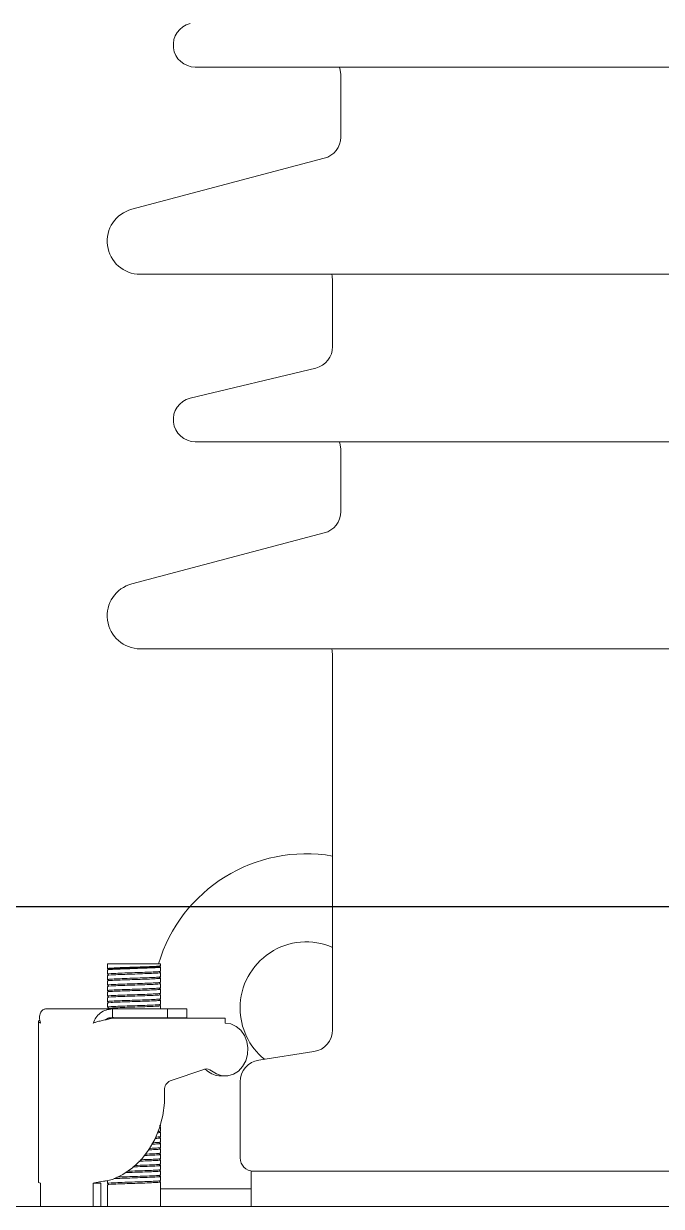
# Model space of a CAD drawing. Header units: millimetres. Extents: x 30710 to 48779, y -19256 to -8564.
# Drawn here: x 35726.1 to 35870.8, y -10654.2 to -10385.8 of the extents above; entities that cross this region are included whole.
import ezdxf

# ---------------------------------------------------------------- set-up
doc = ezdxf.new("R2010")
doc.units = ezdxf.units.MM
doc.header["$LTSCALE"] = 10
doc.layers.get('Defpoints').update_dxf_attribs({"lineweight": 25})
doc.layers.add('粗实线', color=4, linetype='Continuous', lineweight=18)

msp = doc.modelspace()

# ---------------------------------------------------------------- linework, layer by layer
at = {"layer": 'Defpoints'}
msp.add_line((30710.22, -10586.157), (45830.22, -10586.157), dxfattribs=at)
at = {"layer": '粗实线'}
for p, q in [((35765.052, -10395.658), (35975.387, -10395.658)), ((35798.052, -10397.316), (35798.052, -10411.52)), ((35794.33, -10416.354), (35750.635, -10427.908)), ((35752.552, -10442.658), (35987.887, -10442.658)), ((35796.21, -10444.09), (35796.21, -10459.09)), ((35792.378, -10463.952), (35763.884, -10470.797)), ((35765.052, -10480.658), (35975.387, -10480.658)), ((35798.052, -10482.316), (35798.052, -10496.52)), ((35794.33, -10501.354), (35750.635, -10512.908)), ((35752.552, -10527.658), (35987.887, -10527.658)), ((35796.21, -10529.09), (35796.22, -10614.099)), ((35745.141, -10599.159), (35745.141, -10600.2)), ((35745.141, -10599.159), (35757.141, -10599.159)), ((35757.141, -10599.575), (35757.141, -10599.159)), ((35757.141, -10600.825), (35757.141, -10599.884)), ((35745.141, -10600.509), (35745.141, -10601.45)), ((35745.141, -10601.759), (35745.141, -10602.7)), ((35757.141, -10602.075), (35757.141, -10601.134)), ((35757.141, -10603.325), (35757.141, -10602.384)), ((35745.141, -10603.009), (35745.141, -10603.95)), ((35745.141, -10604.259), (35745.141, -10605.2)), ((35745.141, -10605.509), (35745.141, -10606.45)), ((35757.141, -10604.575), (35757.141, -10603.634)), ((35757.141, -10605.825), (35757.141, -10604.884)), ((35745.141, -10606.759), (35745.141, -10607.7)), ((35745.141, -10608.009), (35745.141, -10608.95)), ((35757.141, -10607.075), (35757.141, -10606.134)), ((35757.141, -10608.325), (35757.141, -10607.384)), ((35731.047, -10609.371), (35746.247, -10609.371)), ((35745.141, -10609.259), (35745.141, -10609.371)), ((35746.247, -10609.371), (35746.247, -10611.371)), ((35746.247, -10609.371), (35758.741, -10609.371)), ((35757.141, -10609.371), (35757.141, -10608.634)), ((35758.741, -10609.371), (35758.741, -10611.371)), ((35763.141, -10609.371), (35758.741, -10609.371)), ((35763.141, -10611.371), (35763.141, -10609.371)), ((35729.447, -10612.205), (35729.447, -10648.646)), ((35745.425, -10611.471), (35746.247, -10611.471)), ((35746.247, -10611.371), (35758.741, -10611.371)), ((35746.247, -10611.471), (35771.817, -10611.471)), ((35757.141, -10611.471), (35757.141, -10611.371)), ((35763.141, -10611.371), (35758.741, -10611.371)), ((35771.817, -10611.471), (35771.817, -10612.571)), ((35791.98, -10619.042), (35779.459, -10620.968)), ((35767.192, -10623.063), (35759.335, -10625.696)), ((35770.817, -10624.571), (35771.817, -10624.571)), ((35775.22, -10625.91), (35775.22, -10643.159)), ((35757.141, -10635.825), (35757.141, -10635.736)), ((35757.141, -10637.075), (35757.141, -10636.134)), ((35757.141, -10638.325), (35757.141, -10637.384)), ((35757.141, -10639.575), (35757.141, -10638.634)), ((35757.141, -10640.825), (35757.141, -10639.884)), ((35757.141, -10642.075), (35757.141, -10641.134)), ((35757.141, -10643.325), (35757.141, -10642.384)), ((35757.141, -10644.575), (35757.141, -10643.634)), ((35757.141, -10645.825), (35757.141, -10644.884)), ((35744.703, -10648.377), (35744.706, -10648.377)), ((35745.141, -10648.295), (35745.141, -10648.95)), ((35757.141, -10647.075), (35757.141, -10646.134)), ((35757.141, -10648.325), (35757.141, -10647.384)), ((35777.72, -10646.159), (35777.72, -10654.159)), ((35962.72, -10646.159), (35777.72, -10646.159)), ((35729.876, -10654.159), (35729.876, -10648.88)), ((35741.876, -10648.88), (35743.608, -10648.88)), ((35741.876, -10654.159), (35741.876, -10648.88)), ((35743.608, -10654.159), (35743.608, -10648.88)), ((35745.141, -10649.259), (35745.141, -10654.159)), ((35757.141, -10654.159), (35757.141, -10648.634)), ((35757.141, -10650.159), (35777.72, -10650.159)), ((35465.22, -10654.159), (37475.22, -10654.159))]:
    msp.add_line(p, q, dxfattribs=at)
for points in [[(35797.769, -10395.658), (35797.956, -10396.34), (35798.052, -10397.316)], [(35796.001, -10442.658), (35796.114, -10443.115), (35796.21, -10444.09)], [(35797.769, -10480.658), (35797.956, -10481.34), (35798.052, -10482.316)], [(35796.001, -10527.658), (35796.114, -10528.114), (35796.21, -10529.09)], [(35771.817, -10612.571), (35773.113, -10612.761), (35774.327, -10613.318), (35775.383, -10614.207), (35776.213, -10615.373), (35776.765, -10616.741), (35777.004, -10618.224), (35776.915, -10619.73), (35776.503, -10621.162), (35775.795, -10622.43), (35774.836, -10623.454), (35773.685, -10624.17), (35772.416, -10624.531), (35771.11, -10624.515), (35769.848, -10624.123), (35768.71, -10623.381)], [(35758.09, -10627.749), (35758.073, -10630.676), (35757.687, -10633.567), (35756.939, -10636.363), (35755.846, -10639.003), (35754.431, -10641.431), (35752.725, -10643.594), (35750.763, -10645.447), (35748.588, -10646.949), (35746.247, -10648.068)]]:
    msp.add_lwpolyline(points, dxfattribs=at)
for centre, radius, start, end in [((35765.052, -10390.658), 5, 103.50795, 270), ((35793.052, -10411.52), 5, 284.81144, 0), ((35752.552, -10435.158), 7.5, 104.81144, 270), ((35791.21, -10459.09), 5, 283.50795, 360), ((35765.052, -10475.658), 5, 103.50795, 270), ((35793.052, -10496.52), 5, 284.81144, 0), ((35752.552, -10520.158), 7.5, 104.81144, 270), ((35790.22, -10609.159), 35, 80.13619, 163.39845), ((35790.22, -10609.159), 15, 66.43025, 180), ((35790.22, -10609.159), 15, 180, 230.74007), ((35791.22, -10614.1), 5, 278.74616, 0.00618), ((35780.22, -10625.91), 5, 98.74616, 180), ((35766.629, -10624.622), 1.646, 48.95222, 70.65885), ((35767.676, -10624.537), 1.552, 48.19788, 108.17513), ((35770.85, -10619.836), 4.735, 228.46701, 269.60091), ((35760.08, -10627.552), 2, 111.86227, 185.67051), ((35778.22, -10643.159), 3, 180, 270)]:
    msp.add_arc(centre, radius, start, end, dxfattribs=at)
for points, knots in [([(35745.151, -10600.212), (35745.183, -10600.231), (35745.247, -10600.268), (35745.31, -10600.305), (35745.342, -10600.323)], [0, 0, 0, 0, 0.1104787, 0.22095284, 0.22095284, 0.22095284, 0.22095284]), ([(35757.015, -10599.587), (35757.012, -10599.601), (35757.002, -10599.64), (35755.996, -10599.705), (35754.227, -10599.784), (35751.942, -10599.862), (35749.551, -10599.94), (35747.383, -10600.018), (35745.85, -10600.096), (35745.102, -10600.157), (35745.215, -10600.191), (35745.243, -10600.2)], [0, 0, 0, 0, 0.7784438, 2.2966701, 3.8148964, 5.3331227, 6.851349, 8.3695753, 9.8878016, 11.4060279, 11.9106519, 11.9106519, 11.9106519, 11.9106519]), ([(35757.039, -10599.884), (35757.04, -10599.901), (35757.041, -10599.945), (35756.003, -10600.014), (35754.225, -10600.092), (35751.942, -10600.17), (35749.551, -10600.248), (35747.383, -10600.327), (35745.85, -10600.405), (35745.102, -10600.465), (35745.215, -10600.5), (35745.243, -10600.509)], [0, 0, 0, 0, 0.9965202, 2.48916, 3.9817997, 5.4744395, 6.9670793, 8.4597191, 9.9523589, 11.4449986, 11.9411182, 11.9411182, 11.9411182, 11.9411182]), ([(35756.851, -10599.685), (35756.852, -10599.703), (35756.853, -10599.746), (35755.848, -10599.816), (35754.127, -10599.894), (35751.917, -10599.972), (35749.602, -10600.05), (35747.502, -10600.128), (35746.018, -10600.206), (35745.294, -10600.267), (35745.404, -10600.302), (35745.431, -10600.31)], [0, 0, 0, 0, 0.9631684, 2.40882, 3.8544716, 5.3001231, 6.7457747, 8.1914262, 9.6370778, 11.0827294, 11.5632759, 11.5632759, 11.5632759, 11.5632759]), ([(35757.131, -10599.873), (35757.099, -10599.854), (35757.035, -10599.817), (35756.971, -10599.78), (35756.939, -10599.762)], [0, 0, 0, 0, 0.1104904, 0.22097607, 0.22097607, 0.22097607, 0.22097607]), ([(35756.94, -10599.698), (35756.972, -10599.68), (35757.035, -10599.643), (35757.099, -10599.606), (35757.131, -10599.587)], [0, 0, 0, 0, 0.11047415, 0.22095284, 0.22095284, 0.22095284, 0.22095284]), ([(35745.151, -10601.462), (35745.183, -10601.481), (35745.247, -10601.518), (35745.31, -10601.555), (35745.342, -10601.573)], [0, 0, 0, 0, 0.1104787, 0.22095284, 0.22095284, 0.22095284, 0.22095284]), ([(35745.151, -10602.712), (35745.183, -10602.731), (35745.247, -10602.768), (35745.31, -10602.805), (35745.342, -10602.823)], [0, 0, 0, 0, 0.1104787, 0.22095284, 0.22095284, 0.22095284, 0.22095284]), ([(35757.015, -10600.837), (35757.012, -10600.851), (35757.002, -10600.89), (35755.996, -10600.955), (35754.227, -10601.034), (35751.942, -10601.112), (35749.551, -10601.19), (35747.383, -10601.268), (35745.85, -10601.346), (35745.102, -10601.407), (35745.215, -10601.441), (35745.243, -10601.45)], [0, 0, 0, 0, 0.7784438, 2.2966701, 3.8148964, 5.3331227, 6.851349, 8.3695753, 9.8878016, 11.4060279, 11.9106519, 11.9106519, 11.9106519, 11.9106519]), ([(35757.039, -10601.134), (35757.04, -10601.151), (35757.041, -10601.195), (35756.003, -10601.264), (35754.225, -10601.342), (35751.942, -10601.42), (35749.551, -10601.498), (35747.383, -10601.577), (35745.85, -10601.655), (35745.102, -10601.715), (35745.215, -10601.75), (35745.243, -10601.759)], [0, 0, 0, 0, 0.9965202, 2.48916, 3.9817997, 5.4744395, 6.9670793, 8.4597191, 9.9523589, 11.4449986, 11.9411182, 11.9411182, 11.9411182, 11.9411182]), ([(35757.015, -10602.087), (35757.012, -10602.101), (35757.002, -10602.14), (35755.996, -10602.205), (35754.227, -10602.284), (35751.942, -10602.362), (35749.551, -10602.44), (35747.383, -10602.518), (35745.85, -10602.596), (35745.102, -10602.657), (35745.215, -10602.691), (35745.243, -10602.7)], [0, 0, 0, 0, 0.7784438, 2.2966701, 3.8148964, 5.3331227, 6.851349, 8.3695753, 9.8878016, 11.4060279, 11.9106519, 11.9106519, 11.9106519, 11.9106519]), ([(35757.039, -10602.384), (35757.04, -10602.401), (35757.041, -10602.445), (35756.003, -10602.514), (35754.225, -10602.592), (35751.942, -10602.67), (35749.551, -10602.748), (35747.383, -10602.827), (35745.85, -10602.905), (35745.102, -10602.965), (35745.215, -10603), (35745.243, -10603.009)], [0, 0, 0, 0, 0.9965202, 2.48916, 3.9817997, 5.4744395, 6.9670793, 8.4597191, 9.9523589, 11.4449986, 11.9411182, 11.9411182, 11.9411182, 11.9411182]), ([(35757.131, -10601.123), (35757.099, -10601.104), (35757.035, -10601.067), (35756.971, -10601.03), (35756.939, -10601.012)], [0, 0, 0, 0, 0.1104904, 0.22097607, 0.22097607, 0.22097607, 0.22097607]), ([(35757.131, -10602.373), (35757.099, -10602.354), (35757.035, -10602.317), (35756.971, -10602.28), (35756.939, -10602.262)], [0, 0, 0, 0, 0.1104904, 0.22097607, 0.22097607, 0.22097607, 0.22097607]), ([(35756.94, -10600.948), (35756.972, -10600.93), (35757.035, -10600.893), (35757.099, -10600.856), (35757.131, -10600.837)], [0, 0, 0, 0, 0.11047415, 0.22095284, 0.22095284, 0.22095284, 0.22095284]), ([(35756.94, -10602.198), (35756.972, -10602.18), (35757.035, -10602.143), (35757.099, -10602.106), (35757.131, -10602.087)], [0, 0, 0, 0, 0.11047415, 0.22095284, 0.22095284, 0.22095284, 0.22095284]), ([(35745.151, -10603.962), (35745.183, -10603.981), (35745.247, -10604.018), (35745.31, -10604.055), (35745.342, -10604.073)], [0, 0, 0, 0, 0.1104787, 0.22095284, 0.22095284, 0.22095284, 0.22095284]), ([(35745.151, -10605.212), (35745.183, -10605.231), (35745.247, -10605.268), (35745.31, -10605.305), (35745.342, -10605.323)], [0, 0, 0, 0, 0.1104787, 0.22095284, 0.22095284, 0.22095284, 0.22095284]), ([(35757.015, -10603.337), (35757.012, -10603.351), (35757.002, -10603.39), (35755.996, -10603.455), (35754.227, -10603.534), (35751.942, -10603.612), (35749.551, -10603.69), (35747.383, -10603.768), (35745.85, -10603.846), (35745.102, -10603.907), (35745.215, -10603.941), (35745.243, -10603.95)], [0, 0, 0, 0, 0.7784438, 2.2966701, 3.8148964, 5.3331227, 6.851349, 8.3695753, 9.8878016, 11.4060279, 11.9106519, 11.9106519, 11.9106519, 11.9106519]), ([(35757.039, -10603.634), (35757.04, -10603.651), (35757.041, -10603.695), (35756.003, -10603.764), (35754.225, -10603.842), (35751.942, -10603.92), (35749.551, -10603.998), (35747.383, -10604.077), (35745.85, -10604.155), (35745.102, -10604.215), (35745.215, -10604.25), (35745.243, -10604.259)], [0, 0, 0, 0, 0.9965202, 2.48916, 3.9817997, 5.4744395, 6.9670793, 8.4597191, 9.9523589, 11.4449986, 11.9411182, 11.9411182, 11.9411182, 11.9411182]), ([(35757.015, -10604.587), (35757.012, -10604.601), (35757.002, -10604.64), (35755.996, -10604.705), (35754.227, -10604.784), (35751.942, -10604.862), (35749.551, -10604.94), (35747.383, -10605.018), (35745.85, -10605.096), (35745.102, -10605.157), (35745.215, -10605.191), (35745.243, -10605.2)], [0, 0, 0, 0, 0.7784438, 2.2966701, 3.8148964, 5.3331227, 6.851349, 8.3695753, 9.8878016, 11.4060279, 11.9106519, 11.9106519, 11.9106519, 11.9106519]), ([(35757.039, -10604.884), (35757.04, -10604.901), (35757.041, -10604.945), (35756.003, -10605.014), (35754.225, -10605.092), (35751.942, -10605.17), (35749.551, -10605.248), (35747.383, -10605.327), (35745.85, -10605.405), (35745.102, -10605.465), (35745.215, -10605.5), (35745.243, -10605.509)], [0, 0, 0, 0, 0.9965202, 2.48916, 3.9817997, 5.4744395, 6.9670793, 8.4597191, 9.9523589, 11.4449986, 11.9411182, 11.9411182, 11.9411182, 11.9411182]), ([(35757.131, -10603.623), (35757.099, -10603.604), (35757.035, -10603.567), (35756.971, -10603.53), (35756.939, -10603.512)], [0, 0, 0, 0, 0.1104904, 0.22097607, 0.22097607, 0.22097607, 0.22097607]), ([(35757.131, -10604.873), (35757.099, -10604.854), (35757.035, -10604.817), (35756.971, -10604.78), (35756.939, -10604.762)], [0, 0, 0, 0, 0.1104904, 0.22097607, 0.22097607, 0.22097607, 0.22097607]), ([(35756.94, -10603.448), (35756.972, -10603.43), (35757.035, -10603.393), (35757.099, -10603.356), (35757.131, -10603.337)], [0, 0, 0, 0, 0.11047415, 0.22095284, 0.22095284, 0.22095284, 0.22095284]), ([(35756.94, -10604.698), (35756.972, -10604.68), (35757.035, -10604.643), (35757.099, -10604.606), (35757.131, -10604.587)], [0, 0, 0, 0, 0.11047415, 0.22095284, 0.22095284, 0.22095284, 0.22095284]), ([(35745.151, -10606.462), (35745.183, -10606.481), (35745.247, -10606.518), (35745.31, -10606.555), (35745.342, -10606.573)], [0, 0, 0, 0, 0.1104787, 0.22095284, 0.22095284, 0.22095284, 0.22095284]), ([(35745.151, -10607.712), (35745.183, -10607.731), (35745.247, -10607.768), (35745.31, -10607.805), (35745.342, -10607.823)], [0, 0, 0, 0, 0.1104787, 0.22095284, 0.22095284, 0.22095284, 0.22095284]), ([(35757.015, -10605.837), (35757.012, -10605.851), (35757.002, -10605.89), (35755.996, -10605.955), (35754.227, -10606.034), (35751.942, -10606.112), (35749.551, -10606.19), (35747.383, -10606.268), (35745.85, -10606.346), (35745.102, -10606.407), (35745.215, -10606.441), (35745.243, -10606.45)], [0, 0, 0, 0, 0.7784438, 2.2966701, 3.8148964, 5.3331227, 6.851349, 8.3695753, 9.8878016, 11.4060279, 11.9106519, 11.9106519, 11.9106519, 11.9106519]), ([(35757.039, -10606.134), (35757.04, -10606.151), (35757.041, -10606.195), (35756.003, -10606.264), (35754.225, -10606.342), (35751.942, -10606.42), (35749.551, -10606.498), (35747.383, -10606.577), (35745.85, -10606.655), (35745.102, -10606.715), (35745.215, -10606.75), (35745.243, -10606.759)], [0, 0, 0, 0, 0.9965202, 2.48916, 3.9817997, 5.4744395, 6.9670793, 8.4597191, 9.9523589, 11.4449986, 11.9411182, 11.9411182, 11.9411182, 11.9411182]), ([(35757.015, -10607.087), (35757.012, -10607.101), (35757.002, -10607.14), (35755.996, -10607.205), (35754.227, -10607.284), (35751.942, -10607.362), (35749.551, -10607.44), (35747.383, -10607.518), (35745.85, -10607.596), (35745.102, -10607.657), (35745.215, -10607.691), (35745.243, -10607.7)], [0, 0, 0, 0, 0.7784438, 2.2966701, 3.8148964, 5.3331227, 6.851349, 8.3695753, 9.8878016, 11.4060279, 11.9106519, 11.9106519, 11.9106519, 11.9106519]), ([(35757.039, -10607.384), (35757.04, -10607.401), (35757.041, -10607.445), (35756.003, -10607.514), (35754.225, -10607.592), (35751.942, -10607.67), (35749.551, -10607.748), (35747.383, -10607.827), (35745.85, -10607.905), (35745.102, -10607.965), (35745.215, -10608), (35745.243, -10608.009)], [0, 0, 0, 0, 0.9965202, 2.48916, 3.9817997, 5.4744395, 6.9670793, 8.4597191, 9.9523589, 11.4449986, 11.9411182, 11.9411182, 11.9411182, 11.9411182]), ([(35757.015, -10608.337), (35757.012, -10608.351), (35757.002, -10608.39), (35755.996, -10608.455), (35754.227, -10608.534), (35751.942, -10608.612), (35749.551, -10608.69), (35747.383, -10608.768), (35745.85, -10608.846), (35745.102, -10608.907), (35745.215, -10608.941), (35745.243, -10608.95)], [0, 0, 0, 0, 0.7784438, 2.2966701, 3.8148964, 5.3331227, 6.851349, 8.3695753, 9.8878016, 11.4060279, 11.9106519, 11.9106519, 11.9106519, 11.9106519]), ([(35757.131, -10606.123), (35757.099, -10606.104), (35757.035, -10606.067), (35756.971, -10606.03), (35756.939, -10606.012)], [0, 0, 0, 0, 0.1104904, 0.22097607, 0.22097607, 0.22097607, 0.22097607]), ([(35757.131, -10607.373), (35757.099, -10607.354), (35757.035, -10607.317), (35756.971, -10607.28), (35756.939, -10607.262)], [0, 0, 0, 0, 0.1104904, 0.22097607, 0.22097607, 0.22097607, 0.22097607]), ([(35756.94, -10605.948), (35756.972, -10605.93), (35757.035, -10605.893), (35757.099, -10605.856), (35757.131, -10605.837)], [0, 0, 0, 0, 0.11047415, 0.22095284, 0.22095284, 0.22095284, 0.22095284]), ([(35756.94, -10607.198), (35756.972, -10607.18), (35757.035, -10607.143), (35757.099, -10607.106), (35757.131, -10607.087)], [0, 0, 0, 0, 0.11047415, 0.22095284, 0.22095284, 0.22095284, 0.22095284]), ([(35756.94, -10608.448), (35756.972, -10608.43), (35757.035, -10608.393), (35757.099, -10608.356), (35757.131, -10608.337)], [0, 0, 0, 0, 0.11047415, 0.22095284, 0.22095284, 0.22095284, 0.22095284]), ([(35729.876, -10612.571), (35729.783, -10612.144), (35729.598, -10611.289), (35729.855, -10610.218), (35730.38, -10609.503), (35730.831, -10609.414), (35731.047, -10609.371)], [0, 0, 0, 0, 0.9869099, 1.9745469, 2.9621881, 3.874729, 3.874729, 3.874729, 3.874729]), ([(35745.151, -10608.962), (35745.183, -10608.981), (35745.247, -10609.018), (35745.31, -10609.055), (35745.342, -10609.073)], [0, 0, 0, 0, 0.1104787, 0.22095284, 0.22095284, 0.22095284, 0.22095284]), ([(35757.039, -10608.634), (35757.04, -10608.651), (35757.041, -10608.695), (35756.003, -10608.764), (35754.225, -10608.842), (35751.942, -10608.92), (35749.551, -10608.998), (35747.383, -10609.077), (35745.85, -10609.155), (35745.102, -10609.215), (35745.215, -10609.25), (35745.243, -10609.259)], [0, 0, 0, 0, 0.9965202, 2.48916, 3.9817997, 5.4744395, 6.9670793, 8.4597191, 9.9523589, 11.4449986, 11.9411182, 11.9411182, 11.9411182, 11.9411182]), ([(35757.131, -10608.623), (35757.099, -10608.604), (35757.035, -10608.567), (35756.971, -10608.53), (35756.939, -10608.512)], [0, 0, 0, 0, 0.1104904, 0.22097607, 0.22097607, 0.22097607, 0.22097607]), ([(35729.776, -10611.911), (35729.695, -10611.948), (35729.412, -10612.076), (35729.388, -10612.296), (35729.713, -10612.479), (35729.876, -10612.571)], [0, 0, 0, 0, 0.1765488, 0.6199732, 1.0633975, 1.0633975, 1.0633975, 1.0633975]), ([(35741.876, -10612.571), (35742.069, -10612.498), (35742.475, -10612.344), (35743.413, -10612.11), (35744.501, -10611.868), (35745.492, -10611.655), (35746.034, -10611.523), (35746.247, -10611.471)], [0, 0, 0, 0, 0.8983966, 1.8898116, 2.8812547, 3.8726972, 4.5113221, 4.5113221, 4.5113221, 4.5113221]), ([(35744.674, -10611.822), (35744.736, -10611.786), (35744.856, -10611.717), (35744.964, -10611.648), (35745.016, -10611.615)], [0, 0, 0, 0, 0.21006318, 0.39984575, 0.39984575, 0.39984575, 0.39984575]), ([(35746.247, -10611.371), (35745.975, -10611.386), (35745.489, -10611.412), (35745.056, -10611.59), (35744.865, -10611.669)], [0, 0, 0, 0, 0.7942429, 1.4240293, 1.4240293, 1.4240293, 1.4240293]), ([(35746.502, -10611.318), (35746.308, -10611.327), (35745.576, -10611.363), (35745.109, -10611.407), (35745.216, -10611.441), (35745.243, -10611.45)], [0, 0, 0, 0, 0.2925483, 1.1036292, 1.373214, 1.373214, 1.373214, 1.373214]), ([(35753.325, -10611.371), (35752.865, -10611.387), (35751.931, -10611.421), (35750.922, -10611.454), (35750.411, -10611.471)], [0, 0, 0, 0, 1.4401825, 2.9165275, 2.9165275, 2.9165275, 2.9165275]), ([(35757.039, -10637.384), (35757.063, -10637.401), (35757.104, -10637.43), (35756.65, -10637.46), (35756.466, -10637.471)], [0, 0, 0, 0, 0.36984542, 0.62172805, 0.62172805, 0.62172805, 0.62172805]), ([(35757.015, -10637.087), (35757.033, -10637.101), (35757.064, -10637.123), (35756.708, -10637.146), (35756.56, -10637.156)], [0, 0, 0, 0, 0.28752573, 0.49167766, 0.49167766, 0.49167766, 0.49167766]), ([(35757.131, -10636.123), (35757.099, -10636.104), (35757.035, -10636.067), (35756.971, -10636.03), (35756.939, -10636.012)], [0, 0, 0, 0, 0.1104904, 0.22097607, 0.22097607, 0.22097607, 0.22097607]), ([(35757.131, -10637.373), (35757.099, -10637.354), (35757.035, -10637.317), (35756.971, -10637.28), (35756.939, -10637.262)], [0, 0, 0, 0, 0.1104904, 0.22097607, 0.22097607, 0.22097607, 0.22097607]), ([(35756.94, -10635.948), (35756.972, -10635.93), (35757.035, -10635.893), (35757.099, -10635.856), (35757.131, -10635.837)], [0, 0, 0, 0, 0.11047415, 0.22095284, 0.22095284, 0.22095284, 0.22095284]), ([(35756.94, -10637.198), (35756.972, -10637.18), (35757.035, -10637.143), (35757.099, -10637.106), (35757.131, -10637.087)], [0, 0, 0, 0, 0.11047415, 0.22095284, 0.22095284, 0.22095284, 0.22095284]), ([(35757.039, -10639.884), (35757.036, -10639.901), (35757.03, -10639.945), (35756.275, -10640), (35755.386, -10640.037), (35755.11, -10640.049)], [0, 0, 0, 0, 0.6153172, 1.5369713, 1.9511382, 1.9511382, 1.9511382, 1.9511382]), ([(35757.015, -10639.587), (35757.009, -10639.601), (35756.992, -10639.64), (35756.322, -10639.688), (35755.505, -10639.723), (35755.296, -10639.732)], [0, 0, 0, 0, 0.4792975, 1.4140882, 1.7354266, 1.7354266, 1.7354266, 1.7354266]), ([(35757.039, -10638.634), (35757.032, -10638.651), (35757.016, -10638.695), (35756.477, -10638.739), (35755.876, -10638.765), (35755.863, -10638.766)], [0, 0, 0, 0, 0.4726634, 1.1806432, 1.1959844, 1.1959844, 1.1959844, 1.1959844]), ([(35757.015, -10638.337), (35757.017, -10638.351), (35757.023, -10638.386), (35756.425, -10638.422), (35756.052, -10638.444)], [0, 0, 0, 0, 0.36849673, 0.98267185, 0.98267185, 0.98267185, 0.98267185]), ([(35757.131, -10638.623), (35757.099, -10638.604), (35757.035, -10638.567), (35756.971, -10638.53), (35756.939, -10638.512)], [0, 0, 0, 0, 0.1104904, 0.22097607, 0.22097607, 0.22097607, 0.22097607]), ([(35757.131, -10639.873), (35757.099, -10639.854), (35757.035, -10639.817), (35756.971, -10639.78), (35756.939, -10639.762)], [0, 0, 0, 0, 0.1104904, 0.22097607, 0.22097607, 0.22097607, 0.22097607]), ([(35756.94, -10638.448), (35756.972, -10638.43), (35757.035, -10638.393), (35757.099, -10638.356), (35757.131, -10638.337)], [0, 0, 0, 0, 0.11047415, 0.22095284, 0.22095284, 0.22095284, 0.22095284]), ([(35756.94, -10639.698), (35756.972, -10639.68), (35757.035, -10639.643), (35757.099, -10639.606), (35757.131, -10639.587)], [0, 0, 0, 0, 0.11047415, 0.22095284, 0.22095284, 0.22095284, 0.22095284]), ([(35757.039, -10642.384), (35757.04, -10642.401), (35757.044, -10642.445), (35755.986, -10642.514), (35754.691, -10642.574), (35753.723, -10642.607), (35753.509, -10642.614)], [0, 0, 0, 0, 0.8040532, 2.0084059, 3.2127586, 3.5563599, 3.5563599, 3.5563599, 3.5563599]), ([(35757.015, -10642.087), (35757.012, -10642.101), (35757.004, -10642.14), (35755.974, -10642.205), (35754.775, -10642.262), (35753.91, -10642.292), (35753.792, -10642.296)], [0, 0, 0, 0, 0.6225222, 1.8366491, 3.050776, 3.2417155, 3.2417155, 3.2417155, 3.2417155]), ([(35757.039, -10641.134), (35757.038, -10641.151), (35757.036, -10641.195), (35756.081, -10641.261), (35754.906, -10641.31), (35754.357, -10641.333)], [0, 0, 0, 0, 0.7098574, 1.7731188, 2.7056821, 2.7056821, 2.7056821, 2.7056821]), ([(35757.015, -10640.837), (35757.011, -10640.851), (35756.997, -10640.89), (35756.123, -10640.949), (35755.023, -10640.996), (35754.543, -10641.016)], [0, 0, 0, 0, 0.5588113, 1.6486805, 2.4894698, 2.4894698, 2.4894698, 2.4894698]), ([(35757.131, -10641.123), (35757.099, -10641.104), (35757.035, -10641.067), (35756.971, -10641.03), (35756.939, -10641.012)], [0, 0, 0, 0, 0.1104904, 0.22097607, 0.22097607, 0.22097607, 0.22097607]), ([(35757.131, -10642.373), (35757.099, -10642.354), (35757.035, -10642.317), (35756.971, -10642.28), (35756.939, -10642.262)], [0, 0, 0, 0, 0.1104904, 0.22097607, 0.22097607, 0.22097607, 0.22097607]), ([(35756.94, -10640.948), (35756.972, -10640.93), (35757.035, -10640.893), (35757.099, -10640.856), (35757.131, -10640.837)], [0, 0, 0, 0, 0.11047415, 0.22095284, 0.22095284, 0.22095284, 0.22095284]), ([(35756.94, -10642.198), (35756.972, -10642.18), (35757.035, -10642.143), (35757.099, -10642.106), (35757.131, -10642.087)], [0, 0, 0, 0, 0.11047415, 0.22095284, 0.22095284, 0.22095284, 0.22095284]), ([(35757.015, -10645.837), (35757.012, -10645.851), (35757.002, -10645.89), (35755.995, -10645.955), (35754.23, -10646.034), (35751.945, -10646.111), (35750.395, -10646.163), (35749.627, -10646.188)], [0, 0, 0, 0, 0.8449491, 2.492883, 4.1408168, 5.7887507, 7.4091655, 7.4091655, 7.4091655, 7.4091655]), ([(35757.039, -10644.884), (35757.04, -10644.901), (35757.041, -10644.945), (35756.002, -10645.014), (35754.227, -10645.092), (35752.366, -10645.156), (35751.244, -10645.193), (35750.903, -10645.204)], [0, 0, 0, 0, 1.0024157, 2.5038861, 4.0053565, 5.5068269, 6.1634101, 6.1634101, 6.1634101, 6.1634101]), ([(35757.015, -10644.587), (35757.012, -10644.601), (35757.002, -10644.64), (35755.995, -10644.705), (35754.229, -10644.784), (35752.471, -10644.843), (35751.458, -10644.877), (35751.224, -10644.885)], [0, 0, 0, 0, 0.7815647, 2.3058777, 3.8301907, 5.3545038, 5.8113631, 5.8113631, 5.8113631, 5.8113631]), ([(35757.039, -10643.634), (35757.04, -10643.651), (35757.042, -10643.695), (35756, -10643.764), (35754.311, -10643.839), (35752.874, -10643.888), (35752.205, -10643.91)], [0, 0, 0, 0, 0.9164166, 2.289073, 3.6617294, 4.8607286, 4.8607286, 4.8607286, 4.8607286]), ([(35757.015, -10643.337), (35757.012, -10643.351), (35757.003, -10643.39), (35755.99, -10643.455), (35754.405, -10643.526), (35753.084, -10643.571), (35752.527, -10643.59)], [0, 0, 0, 0, 0.7131889, 2.1041463, 3.4951036, 4.5080521, 4.5080521, 4.5080521, 4.5080521]), ([(35757.131, -10643.623), (35757.099, -10643.604), (35757.035, -10643.567), (35756.971, -10643.53), (35756.939, -10643.512)], [0, 0, 0, 0, 0.1104904, 0.22097607, 0.22097607, 0.22097607, 0.22097607]), ([(35757.131, -10644.873), (35757.099, -10644.854), (35757.035, -10644.817), (35756.971, -10644.78), (35756.939, -10644.762)], [0, 0, 0, 0, 0.1104904, 0.22097607, 0.22097607, 0.22097607, 0.22097607]), ([(35756.94, -10643.448), (35756.972, -10643.43), (35757.035, -10643.393), (35757.099, -10643.356), (35757.131, -10643.337)], [0, 0, 0, 0, 0.11047415, 0.22095284, 0.22095284, 0.22095284, 0.22095284]), ([(35756.94, -10644.698), (35756.972, -10644.68), (35757.035, -10644.643), (35757.099, -10644.606), (35757.131, -10644.587)], [0, 0, 0, 0, 0.11047415, 0.22095284, 0.22095284, 0.22095284, 0.22095284]), ([(35756.94, -10645.948), (35756.972, -10645.93), (35757.035, -10645.893), (35757.099, -10645.856), (35757.131, -10645.837)], [0, 0, 0, 0, 0.11047415, 0.22095284, 0.22095284, 0.22095284, 0.22095284]), ([(35746.247, -10648.068), (35746.023, -10648.118), (35745.585, -10648.214), (35744.875, -10648.347), (35744.192, -10648.468), (35743.381, -10648.607), (35742.517, -10648.755), (35742.08, -10648.84), (35741.876, -10648.88)], [0, 0, 0, 0, 0.6655219, 1.2998719, 1.9030822, 2.4751942, 3.5218951, 4.4463441, 4.4463441, 4.4463441, 4.4463441]), ([(35757.015, -10648.337), (35757.012, -10648.351), (35757.002, -10648.39), (35755.996, -10648.455), (35754.227, -10648.534), (35751.942, -10648.612), (35749.551, -10648.69), (35747.383, -10648.768), (35745.85, -10648.846), (35745.102, -10648.907), (35745.215, -10648.941), (35745.243, -10648.95)], [0, 0, 0, 0, 0.7784438, 2.2966701, 3.8148964, 5.3331227, 6.851349, 8.3695753, 9.8878016, 11.4060279, 11.9106519, 11.9106519, 11.9106519, 11.9106519]), ([(35757.039, -10647.384), (35757.04, -10647.401), (35757.041, -10647.445), (35756.002, -10647.514), (35754.227, -10647.592), (35751.938, -10647.67), (35749.568, -10647.748), (35747.637, -10647.815), (35746.878, -10647.857), (35746.601, -10647.871)], [0, 0, 0, 0, 1.1195618, 2.7964998, 4.4734378, 6.1503758, 7.8273138, 9.5042518, 10.4683178, 10.4683178, 10.4683178, 10.4683178]), ([(35757.015, -10647.087), (35757.012, -10647.101), (35757.002, -10647.14), (35755.995, -10647.205), (35754.23, -10647.284), (35751.932, -10647.362), (35749.586, -10647.44), (35747.892, -10647.497), (35747.301, -10647.527), (35747.212, -10647.532)], [0, 0, 0, 0, 0.8851543, 2.6115018, 4.3378493, 6.0641968, 7.7905442, 9.5168917, 9.8265025, 9.8265025, 9.8265025, 9.8265025]), ([(35757.039, -10646.134), (35757.039, -10646.151), (35757.041, -10646.195), (35756.004, -10646.264), (35754.22, -10646.342), (35751.961, -10646.42), (35750.088, -10646.479), (35749.215, -10646.512), (35749.033, -10646.519)], [0, 0, 0, 0, 1.087553, 2.7165464, 4.3455399, 5.9745333, 7.6035267, 8.0345088, 8.0345088, 8.0345088, 8.0345088]), ([(35757.131, -10646.123), (35757.099, -10646.104), (35757.035, -10646.067), (35756.971, -10646.03), (35756.939, -10646.012)], [0, 0, 0, 0, 0.1104904, 0.22097607, 0.22097607, 0.22097607, 0.22097607]), ([(35757.131, -10647.373), (35757.099, -10647.354), (35757.035, -10647.317), (35756.971, -10647.28), (35756.939, -10647.262)], [0, 0, 0, 0, 0.1104904, 0.22097607, 0.22097607, 0.22097607, 0.22097607]), ([(35757.131, -10648.623), (35757.099, -10648.604), (35757.035, -10648.567), (35756.971, -10648.53), (35756.939, -10648.512)], [0, 0, 0, 0, 0.1104904, 0.22097607, 0.22097607, 0.22097607, 0.22097607]), ([(35756.94, -10647.198), (35756.972, -10647.18), (35757.035, -10647.143), (35757.099, -10647.106), (35757.131, -10647.087)], [0, 0, 0, 0, 0.11047415, 0.22095284, 0.22095284, 0.22095284, 0.22095284]), ([(35756.94, -10648.448), (35756.972, -10648.43), (35757.035, -10648.393), (35757.099, -10648.356), (35757.131, -10648.337)], [0, 0, 0, 0, 0.11047415, 0.22095284, 0.22095284, 0.22095284, 0.22095284]), ([(35729.876, -10648.88), (35729.763, -10648.844), (35729.545, -10648.776), (35729.432, -10648.697), (35729.456, -10648.653), (35729.459, -10648.646)], [0, 0, 0, 0, 0.24124775, 0.46879594, 0.51333989, 0.51333989, 0.51333989, 0.51333989]), ([(35745.151, -10648.962), (35745.183, -10648.981), (35745.247, -10649.018), (35745.31, -10649.055), (35745.342, -10649.073)], [0, 0, 0, 0, 0.1104787, 0.22095284, 0.22095284, 0.22095284, 0.22095284]), ([(35757.039, -10648.634), (35757.04, -10648.651), (35757.041, -10648.695), (35756.003, -10648.764), (35754.225, -10648.842), (35751.942, -10648.92), (35749.551, -10648.998), (35747.383, -10649.077), (35745.85, -10649.155), (35745.102, -10649.215), (35745.215, -10649.25), (35745.243, -10649.259)], [0, 0, 0, 0, 0.9965202, 2.48916, 3.9817997, 5.4744395, 6.9670793, 8.4597191, 9.9523589, 11.4449986, 11.9411182, 11.9411182, 11.9411182, 11.9411182])]:
    msp.add_open_spline(points, degree=3, knots=knots, dxfattribs=at)
msp.add_open_spline([(35746.247, -10609.371), (35745.751, -10609.419), (35744.758, -10609.515), (35743.442, -10610.255), (35742.401, -10611.313), (35742.051, -10612.152), (35741.876, -10612.571)], degree=3, dxfattribs=at)

doc.saveas('drawing.dxf')
